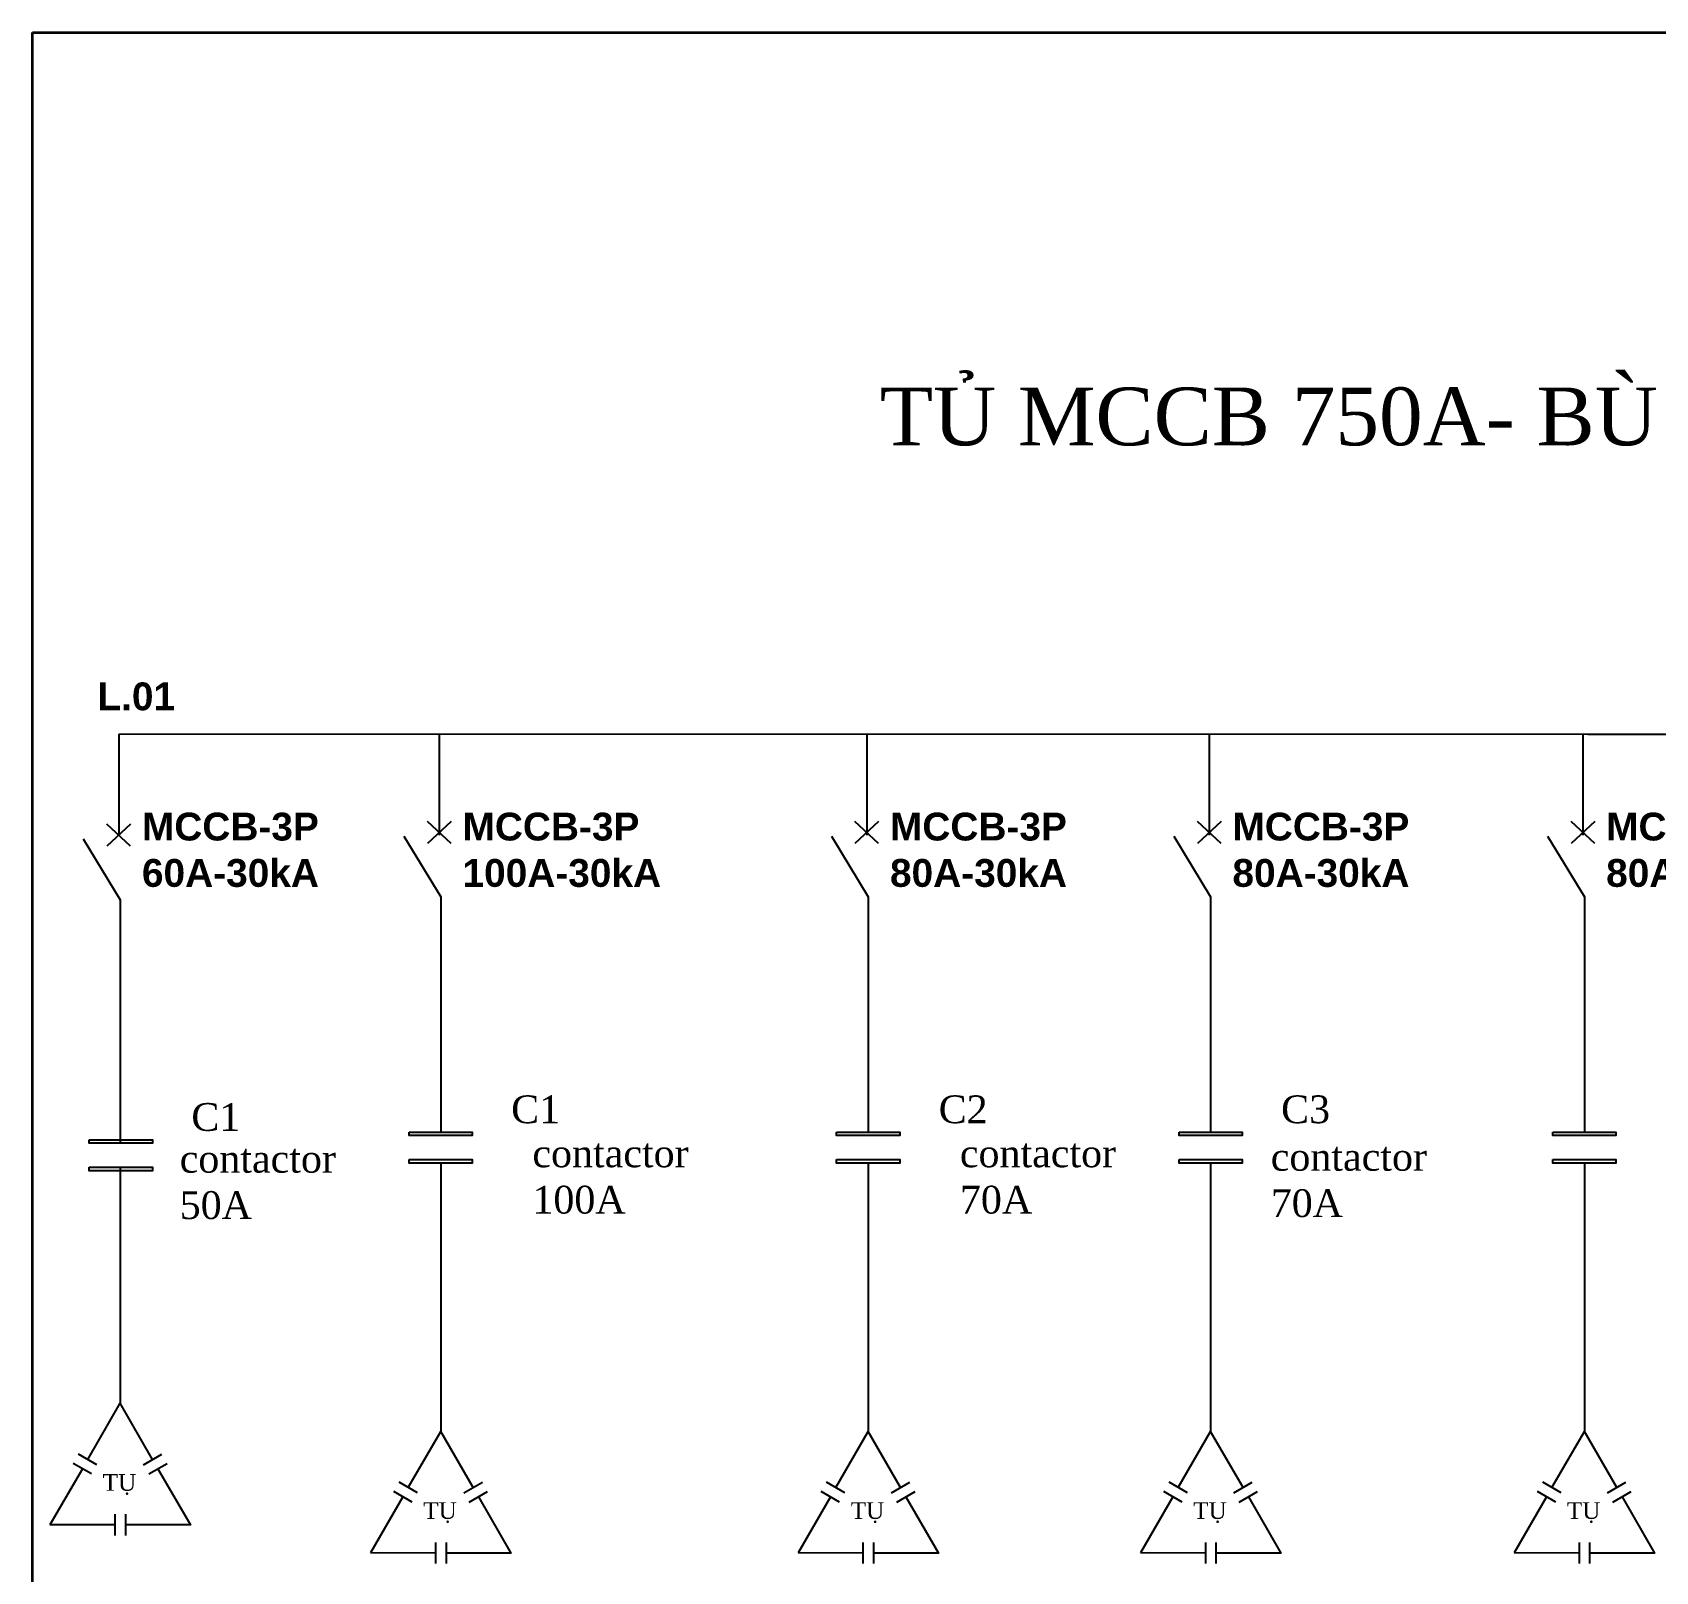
# Model space of a CAD drawing. Header units: millimetres. Extents: x 330554 to 656471, y 11007 to 130943.
# Drawn here: x 413726 to 417995, y 96252 to 100300 of the extents above; entities that cross this region are included whole.
import ezdxf
from ezdxf.enums import TextEntityAlignment as Align

# ---------------------------------------------------------------- set-up
doc = ezdxf.new("R2010")
doc.units = ezdxf.units.MM
doc.header["$LTSCALE"] = 6
doc.layers.add('netlonkhungten', color=32, linetype='Continuous', lineweight=35)
doc.layers.add('thước đo', color=3, linetype='Continuous')
doc.styles.get("Standard").update_dxf_attribs({"font": 'VHELVCN.TTF', "height": 120})
doc.styles.add('tieu de', font='arialbd.ttf', dxfattribs={"height": 120})

msp = doc.modelspace()

# ---------------------------------------------------------------- linework, layer by layer
at = {"layer": 'netlonkhungten'}
msp.add_lwpolyline([(413725.963, 100300.107), (424995.864, 100300.107), (424995.864, 92136.301), (413725.963, 92136.301)], close=True, dxfattribs=at)
at = {"layer": 'thước đo', "color": 0, "linetype": 'ByBlock', "ltscale": 8}
for p, q in [((413871.272, 96546.886), (413956.621, 96694.713)), ((414041.969, 96546.885), (413956.621, 96694.713)), ((414714.518, 96472.929), (414799.868, 96620.756)), ((414885.215, 96472.928), (414799.868, 96620.756)), ((415839.024, 96472.929), (415924.373, 96620.756)), ((416009.721, 96472.928), (415924.373, 96620.756)), ((416739.845, 96472.929), (416825.194, 96620.756)), ((416910.542, 96472.928), (416825.194, 96620.756)), ((417722.893, 96472.929), (417808.242, 96620.756)), ((417893.59, 96472.928), (417808.242, 96620.756)), ((413881.481, 96508.786), (413833.172, 96536.677)), ((413895.426, 96532.94), (413847.118, 96560.831)), ((414017.815, 96532.94), (414066.123, 96560.83)), ((414031.76, 96508.785), (414080.068, 96536.676)), ((413857.327, 96522.731), (413771.977, 96374.904)), ((414700.573, 96448.775), (414615.224, 96300.947)), ((414724.727, 96434.829), (414676.419, 96462.72)), ((414738.673, 96458.983), (414690.364, 96486.874)), ((414861.061, 96458.983), (414909.37, 96486.873)), ((414875.007, 96434.828), (414923.315, 96462.719)), ((415825.079, 96448.775), (415739.73, 96300.947)), ((415849.233, 96434.829), (415800.925, 96462.72)), ((415863.178, 96458.983), (415814.87, 96486.874)), ((415985.567, 96458.983), (416033.876, 96486.873)), ((415999.512, 96434.828), (416047.821, 96462.719)), ((416725.899, 96448.775), (416640.55, 96300.947)), ((416750.053, 96434.829), (416701.745, 96462.72)), ((416763.999, 96458.983), (416715.691, 96486.874)), ((416886.388, 96458.983), (416934.696, 96486.873)), ((416900.333, 96434.828), (416948.641, 96462.719)), ((417708.947, 96448.775), (417623.598, 96300.947)), ((417733.101, 96434.829), (417684.793, 96462.72)), ((417747.047, 96458.983), (417698.739, 96486.874)), ((417869.435, 96458.983), (417917.744, 96486.873)), ((417883.381, 96434.828), (417931.689, 96462.719)), ((413942.674, 96374.903), (413771.977, 96374.904)), ((413942.675, 96402.794), (413942.674, 96347.012)), ((413970.565, 96402.794), (413970.565, 96347.012)), ((414785.921, 96328.837), (414785.921, 96273.056)), ((414813.812, 96328.837), (414813.812, 96273.055)), ((415910.427, 96328.837), (415910.427, 96273.056)), ((415938.318, 96328.837), (415938.317, 96273.055)), ((416811.247, 96328.837), (416811.247, 96273.056)), ((416839.138, 96328.837), (416839.138, 96273.055)), ((417794.295, 96328.837), (417794.295, 96273.056)), ((417822.186, 96328.837), (417822.186, 96273.055)), ((414785.921, 96300.946), (414615.224, 96300.947)), ((415910.427, 96300.946), (415739.73, 96300.947)), ((416811.247, 96300.946), (416640.55, 96300.947)), ((417794.295, 96300.946), (417623.598, 96300.947))]:
    msp.add_line(p, q, dxfattribs=at)
for points in [[(413952.79, 98454.911), (422644.335, 98455.114)], [(413952.79, 98454.911), (413952.79, 98188.592)], [(413952.79, 98454.911), (413952.79, 98188.592)], [(414796.036, 98454.911), (414796.036, 98188.592)], [(415920.542, 98454.911), (415920.542, 98188.592)], [(416821.363, 98454.911), (416821.363, 98188.592)], [(417804.41, 98454.911), (417804.41, 98188.592)], [(417817.361, 98454.911), (424240.993, 98454.911)], [(413983.917, 98217.525), (413921.663, 98159.659)], [(413983.917, 98159.659), (413921.663, 98217.525)], [(414827.163, 98225.092), (414764.909, 98167.225)], [(414827.163, 98167.225), (414764.909, 98225.092)], [(415951.669, 98225.092), (415889.415, 98167.225)], [(415951.669, 98167.225), (415889.415, 98225.092)], [(416852.489, 98225.092), (416790.236, 98167.225)], [(416852.489, 98167.225), (416790.236, 98225.092)], [(417835.537, 98225.092), (417773.284, 98167.225)], [(417835.537, 98167.225), (417773.284, 98225.092)], [(413859.725, 98179.16), (413956.626, 98018.901), (413956.626, 97854.897)], [(414702.972, 98186.727), (414799.873, 98026.468), (414799.872, 97862.464)], [(415827.478, 98186.727), (415924.379, 98026.468), (415924.378, 97862.464)], [(416728.298, 98186.727), (416825.199, 98026.468), (416825.198, 97862.464)], [(417711.346, 98186.727), (417808.247, 98026.468), (417808.246, 97862.464)], [(414799.872, 97862.464), (414799.87, 97407.939)], [(415924.378, 97862.464), (415924.376, 97407.939)], [(416825.198, 97862.464), (416825.197, 97407.939)], [(417808.246, 97862.464), (417808.244, 97407.939)], [(413956.626, 97854.897), (413956.624, 97400.372)], [(413956.624, 97400.372), (413956.624, 97378.563)], [(413956.623, 97315.383), (413956.623, 97151.758)], [(414799.87, 97326.415), (414799.869, 97077.801)], [(415924.376, 97326.415), (415924.375, 97077.801)], [(416825.197, 97326.415), (416825.196, 97077.801)], [(417808.244, 97326.415), (417808.243, 97077.801)], [(413956.623, 97151.758), (413956.621, 96694.713)], [(414799.87, 97139.474), (414799.868, 96620.756)], [(415924.375, 97139.474), (415924.373, 96620.756)], [(416825.196, 97139.474), (416825.194, 96620.756)], [(417808.244, 97139.474), (417808.242, 96620.756)], [(414055.914, 96522.731), (414141.262, 96374.902), (413970.565, 96374.903)], [(414899.161, 96448.774), (414984.509, 96300.946), (414813.812, 96300.946)], [(416023.667, 96448.774), (416109.015, 96300.946), (415938.318, 96300.946)], [(416924.487, 96448.774), (417009.835, 96300.946), (416839.138, 96300.946)], [(417907.535, 96448.774), (417992.883, 96300.946), (417822.186, 96300.946)]]:
    msp.add_lwpolyline(points, dxfattribs=at)
for points in [[(414716.8, 97407.939), (414882.94, 97407.939), (414882.94, 97398.767), (414716.8, 97398.767)], [(415841.306, 97407.939), (416007.446, 97407.939), (416007.446, 97398.767), (415841.306, 97398.767)], [(416742.127, 97407.939), (416908.267, 97407.939), (416908.267, 97398.767), (416742.127, 97398.767)], [(417725.174, 97407.939), (417891.314, 97407.939), (417891.314, 97398.767), (417725.174, 97398.767)], [(413875.463, 97387.735), (414041.603, 97387.735), (414041.603, 97378.563), (413875.463, 97378.563)], [(413875.463, 97315.383), (414041.603, 97315.383), (414041.603, 97306.211), (413875.463, 97306.211)], [(414716.8, 97335.587), (414882.94, 97335.587), (414882.94, 97326.415), (414716.8, 97326.415)], [(415841.306, 97335.587), (416007.446, 97335.587), (416007.446, 97326.415), (415841.306, 97326.415)], [(416742.127, 97335.587), (416908.267, 97335.587), (416908.267, 97326.415), (416742.127, 97326.415)], [(417725.174, 97335.587), (417891.314, 97335.587), (417891.314, 97326.415), (417725.174, 97326.415)]]:
    msp.add_lwpolyline(points, close=True, dxfattribs=at)

# ---------------------------------------------------------------- texts
at = {"linetype": 'ByBlock', "lineweight": 18, "ltscale": 8, "insert": (415954.784, 99366.316), "char_height": 151.93526, "width": 15037.6048, "attachment_point": 1}
msp.add_mtext('{\\fTimes New Roman|b0|i0|c0|p18;TỦ MCCB 750A- BÙ 500 KVAR}', dxfattribs=at)
at = {"layer": 'thước đo', "color": 0, "linetype": 'ByBlock', "ltscale": 8, "style": 'tieu de'}
msp.add_text('L.01', height=73.125, dxfattribs=at).set_placement((413998.957, 98517.413), align=Align.CENTER)
at = {"layer": 'thước đo', "color": 0, "linetype": 'ByBlock', "ltscale": 8, "char_height": 73.125, "width": 723.78472, "attachment_point": 1, "style": 'tieu de'}
for s, insert in [('MCCB-3P\\P60A-30kA', (414013.928, 98248.051)), ('MCCB-3P\\P100A-30kA', (414857.174, 98248.051)), ('MCCB-3P\\P80A-30kA', (415981.68, 98248.051)), ('MCCB-3P\\P80A-30kA', (416882.5, 98248.051)), ('MCCB-3P\\P80A-30kA', (417865.548, 98248.051)), ('{\\fTimes New Roman|b0|i0|c0|p18;C1}', (414143.841, 97484.308)), ('{\\fTimes New Roman|b0|i0|c0|p18;C1}', (414985.178, 97504.511)), ('{\\fTimes New Roman|b0|i0|c0|p18;C2}', (416109.684, 97504.511)), ('{\\fTimes New Roman|b0|i0|c0|p18;C3}', (417010.505, 97504.511)), ('{\\fTimes New Roman|b0|i0|c0|p18;contactor\\P50A}', (414113.26, 97374.433)), ('{\\fTimes New Roman|b0|i0|c0|p18;contactor\\P100A}', (415041.049, 97388.681)), ('{\\fTimes New Roman|b0|i0|c0|p18;contactor\\P70A}', (416165.555, 97388.681)), ('{\\fTimes New Roman|b0|i0|c0|p18;contactor\\P70A}', (416983.306, 97379.509))]:
    msp.add_mtext(s, dxfattribs=dict(at, insert=insert))
at = {"layer": 'thước đo', "color": 0, "linetype": 'ByBlock', "ltscale": 8, "char_height": 43.8048, "width": 1971.216, "attachment_point": 5}
for insert in [(413954.755, 96480.886), (414798.001, 96406.929), (415922.507, 96406.929), (416823.328, 96406.929), (417806.376, 96406.929)]:
    msp.add_mtext('{\\fTimes New Roman|b0|i0|c0|p18;TỤ }', dxfattribs=dict(at, insert=insert))

doc.saveas('drawing.dxf')
